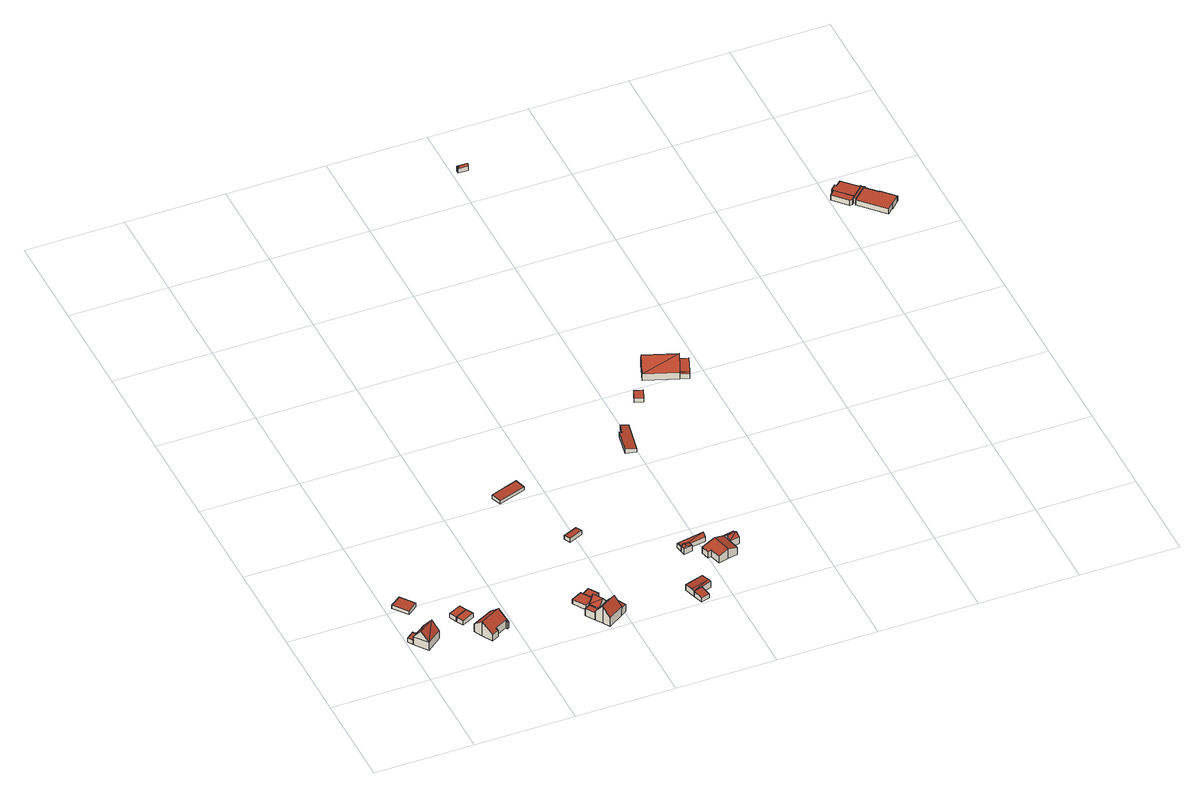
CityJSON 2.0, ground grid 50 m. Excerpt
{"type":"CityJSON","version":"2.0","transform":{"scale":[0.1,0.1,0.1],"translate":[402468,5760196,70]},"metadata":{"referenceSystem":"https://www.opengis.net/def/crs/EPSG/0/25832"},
"CityObjects":{
"building1":{"type":"Building","attributes":{"Gemeindeschluessel":"05515000","Geometrietyp2DReferenz":"3000","function":"31001_2460","roofType":"2100","measuredHeight":2.5},"geometry":[{"type":"Solid","lod":"2","boundaries":[[[[0,1,2,3]],[[4,5,1,0]],[[6,7,5,4]],[[3,2,7,6]],[[4,0,3,6]],[[1,5,7,2]]]],"semantics":{"surfaces":[{"type":"WallSurface"},{"type":"RoofSurface"},{"type":"GroundSurface"}],"values":[[0,0,0,0,1,2]]}}]},
"building2":{"type":"Building","attributes":{"Gemeindeschluessel":"05515000","Geometrietyp2DReferenz":"3000","function":"31001_1000","roofType":"3100","measuredHeight":9.42},"address":[{"country":"Germany","locality":"Münster","thoroughfareNumber":"250a","thoroughfareName":"Wasserweg"}],"geometry":[{"type":"Solid","lod":"2","boundaries":[[[[8,9,10,11]],[[12,13,9,8]],[[14,15,13,12]],[[16,17,15,14]],[[11,10,17,16]],[[18,19,8]],[[8,11,16,18]],[[14,12,19]],[[19,18,14]],[[18,16,14]],[[19,12,8]],[[9,13,15,17,10]]]],"semantics":{"surfaces":[{"type":"WallSurface"},{"type":"RoofSurface"},{"type":"GroundSurface"}],"values":[[0,0,0,0,0,1,1,1,1,0,0,2]]}}]},
"building3":{"type":"Building","attributes":{"Gemeindeschluessel":"05515000","Geometrietyp2DReferenz":"3000","function":"31001_1310","roofType":"2100","measuredHeight":2.57},"geometry":[{"type":"Solid","lod":"2","boundaries":[[[[20,21,22,23]],[[24,25,21,20]],[[26,27,25,24]],[[23,22,27,26]],[[24,20,23,26]],[[21,25,27,22]]]],"semantics":{"surfaces":[{"type":"WallSurface"},{"type":"RoofSurface"},{"type":"GroundSurface"}],"values":[[0,0,0,0,1,2]]}}]},
"building4":{"type":"Building","attributes":{"Gemeindeschluessel":"05515000","Geometrietyp2DReferenz":"3000","function":"51009_1611","roofType":"1000","measuredHeight":2.51},"geometry":[{"type":"Solid","lod":"2","boundaries":[[[[28,29,30,31]],[[32,33,29,28]],[[34,35,33,32]],[[31,30,35,34]],[[32,28,31,34]],[[29,33,35,30]]]],"semantics":{"surfaces":[{"type":"WallSurface"},{"type":"RoofSurface"},{"type":"GroundSurface"}],"values":[[0,0,0,0,1,2]]}}]},
"building5":{"type":"Building","attributes":{"Gemeindeschluessel":"05515000","Geometrietyp2DReferenz":"3000","function":"31001_2460","roofType":"1000","measuredHeight":2.52},"geometry":[{"type":"Solid","lod":"2","boundaries":[[[[34,35,30,31]],[[36,37,35,34]],[[38,39,37,36]],[[31,30,39,38]],[[36,34,31,38]],[[35,37,39,30]]]],"semantics":{"surfaces":[{"type":"WallSurface"},{"type":"RoofSurface"},{"type":"GroundSurface"}],"values":[[0,0,0,0,1,2]]}}]},
"building6":{"type":"Building","attributes":{"Gemeindeschluessel":"05515000","Geometrietyp2DReferenz":"3000","function":"31001_1000","roofType":"3100","measuredHeight":8.46},"address":[{"country":"Germany","locality":"Münster","thoroughfareNumber":"246a","thoroughfareName":"Wasserweg"}],"geometry":[{"type":"Solid","lod":"2","boundaries":[[[[40,41,42,43]],[[44,45,41,40]],[[46,47,45,44]],[[48,49,47,46]],[[50,51,49,48]],[[52,53,51,50]],[[54,55,53,52]],[[56,57,55,54]],[[58,59,57,56]],[[43,42,59,58]],[[52,50,48,54]],[[46,44,40,43,58,56,54,48]],[[41,45,47,49,51,53,55,57,59,42]]]],"semantics":{"surfaces":[{"type":"WallSurface"},{"type":"RoofSurface"},{"type":"GroundSurface"}],"values":[[0,0,0,0,0,0,0,0,0,0,1,1,2]]}}]},
"building7":{"type":"Building","attributes":{"Gemeindeschluessel":"05515000","Geometrietyp2DReferenz":"3000","function":"31001_2460","roofType":"1000","measuredHeight":2.64},"geometry":[{"type":"Solid","lod":"2","boundaries":[[[[60,61,62,63]],[[64,65,61,60]],[[66,67,65,64]],[[63,62,67,66]],[[64,60,63,66]],[[61,65,67,62]]]],"semantics":{"surfaces":[{"type":"WallSurface"},{"type":"RoofSurface"},{"type":"GroundSurface"}],"values":[[0,0,0,0,1,2]]}}]},
"building8":{"type":"Building","attributes":{"Gemeindeschluessel":"05515000","Geometrietyp2DReferenz":"3000","function":"31001_1000"},"address":[{"country":"Germany","locality":"Münster","thoroughfareNumber":"240","thoroughfareName":"Wasserweg"}],"children":["building8-1","building8-2","building8-3","building8-4"]},
"building8-1":{"type":"BuildingPart","attributes":{"roofType":"3100","measuredHeight":8.32},"parents":["building8"],"geometry":[{"type":"Solid","lod":"2","boundaries":[[[[68,69,70,71,72]],[[73,74,69,68]],[[75,72,76]],[[72,77,78,76]],[[68,75,73]],[[76,79,73,75]],[[75,68,72]],[[69,74,80,70]],[[74,73,77,81,80]],[[81,77,72,71]],[[70,80,81,71]],[[76,78,79]],[[79,78,77,73]]]],"semantics":{"surfaces":[{"type":"WallSurface"},{"type":"RoofSurface"},{"type":"GroundSurface"},{"type":"ClosureSurface"}],"values":[[0,0,1,1,1,1,0,2,3,0,3,0,3]]}}]},
"building8-2":{"type":"BuildingPart","attributes":{"roofType":"2100","measuredHeight":4.7},"parents":["building8"],"geometry":[{"type":"Solid","lod":"2","boundaries":[[[[82,83,84,85]],[[86,87,88,89]],[[85,84,87,86]],[[89,90,82,85,86]],[[83,91,88,87,84]],[[91,90,89,88]],[[83,82,90,91]]]],"semantics":{"surfaces":[{"type":"WallSurface"},{"type":"RoofSurface"},{"type":"GroundSurface"},{"type":"ClosureSurface"}],"values":[[0,0,0,1,2,3,3]]}}]},
"building8-3":{"type":"BuildingPart","attributes":{"roofType":"3100","measuredHeight":9.9},"parents":["building8"],"geometry":[{"type":"Solid","lod":"2","boundaries":[[[[92,93,94,95,96]],[[97,88,98,99]],[[89,88,97]],[[100,101,83,82,102]],[[96,95,101,100]],[[97,99,79,78,92,96,103]],[[100,102,103,96]],[[94,80,74,98,88,91,83,101,95]],[[98,74,73,79,99]],[[77,81,93,92,78]],[[74,80,81,77,73]],[[73,77,78,79]],[[80,94,93,81]],[[89,97,103,90]],[[88,89,90,91]],[[82,90,103,102]],[[90,82,83,91]]]],"semantics":{"surfaces":[{"type":"WallSurface"},{"type":"RoofSurface"},{"type":"GroundSurface"},{"type":"ClosureSurface"}],"values":[[0,0,0,0,0,1,1,2,0,0,3,3,3,0,3,0,3]]}}]},
"building8-4":{"type":"BuildingPart","attributes":{"roofType":"1000","measuredHeight":3.93},"parents":["building8"],"geometry":[{"type":"Solid","lod":"2","boundaries":[[[[104,105,94,93]],[[71,70,105,104]],[[93,81,71,104]],[[80,94,105,70]],[[70,71,81,80]],[[80,81,93,94]]]],"semantics":{"surfaces":[{"type":"WallSurface"},{"type":"RoofSurface"},{"type":"GroundSurface"},{"type":"ClosureSurface"}],"values":[[0,0,1,2,3,3]]}}]},
"building9":{"type":"Building","attributes":{"Gemeindeschluessel":"05515000","Geometrietyp2DReferenz":"3000","function":"51009_1610","roofType":"1000","measuredHeight":2.88},"geometry":[{"type":"Solid","lod":"2","boundaries":[[[[106,107,108,109]],[[110,111,107,106]],[[112,113,111,110]],[[109,108,113,112]],[[110,106,109,112]],[[107,111,113,108]]]],"semantics":{"surfaces":[{"type":"WallSurface"},{"type":"RoofSurface"},{"type":"GroundSurface"}],"values":[[0,0,0,0,1,2]]}}]},
"building10":{"type":"Building","attributes":{"Gemeindeschluessel":"05515000","Geometrietyp2DReferenz":"3000","function":"31001_2700","roofType":"2100","measuredHeight":2.13},"geometry":[{"type":"Solid","lod":"2","boundaries":[[[[114,115,116,117]],[[118,119,115,114]],[[120,121,119,118]],[[117,116,121,120]],[[118,114,117,120]],[[115,119,121,116]]]],"semantics":{"surfaces":[{"type":"WallSurface"},{"type":"RoofSurface"},{"type":"GroundSurface"}],"values":[[0,0,0,0,1,2]]}}]},
"building11":{"type":"Building","attributes":{"Gemeindeschluessel":"05515000","Geometrietyp2DReferenz":"3000","function":"31001_1310","roofType":"2100","measuredHeight":2.4},"geometry":[{"type":"Solid","lod":"2","boundaries":[[[[122,123,124,125]],[[126,127,123,122]],[[128,129,127,126]],[[125,124,129,128]],[[126,122,125,128]],[[123,127,129,124]]]],"semantics":{"surfaces":[{"type":"WallSurface"},{"type":"RoofSurface"},{"type":"GroundSurface"}],"values":[[0,0,0,0,1,2]]}}]},
"building12":{"type":"Building","attributes":{"Gemeindeschluessel":"05515000","Geometrietyp2DReferenz":"3000","function":"31001_1000","roofType":"2100","measuredHeight":3.41},"geometry":[{"type":"Solid","lod":"2","boundaries":[[[[130,131,132,133]],[[134,135,131,130]],[[136,137,135,134]],[[133,132,137,136]],[[134,130,133,136]],[[131,135,137,132]]]],"semantics":{"surfaces":[{"type":"WallSurface"},{"type":"RoofSurface"},{"type":"GroundSurface"}],"values":[[0,0,0,0,1,2]]}}]},
"building13":{"type":"Building","attributes":{"Gemeindeschluessel":"05515000","Geometrietyp2DReferenz":"3000","function":"31001_1000","roofType":"3100","measuredHeight":3.91},"geometry":[{"type":"Solid","lod":"2","boundaries":[[[[138,139,140,141]],[[142,143,139,138]],[[144,145,143,142]],[[146,147,145,144]],[[141,140,147,146]],[[148,149,141,146]],[[144,142,138,149]],[[144,149,148]],[[148,146,144]],[[149,138,141]],[[139,143,145,147,140]]]],"semantics":{"surfaces":[{"type":"WallSurface"},{"type":"RoofSurface"},{"type":"GroundSurface"}],"values":[[0,0,0,0,0,1,1,1,0,0,2]]}}]},
"building14":{"type":"Building","attributes":{"Gemeindeschluessel":"05515000","Geometrietyp2DReferenz":"3000","function":"31001_2460"},"children":["building14-1","building14-2"]},
"building14-1":{"type":"BuildingPart","attributes":{"roofType":"3100","measuredHeight":4.17},"parents":["building14"],"geometry":[{"type":"Solid","lod":"2","boundaries":[[[[150,151,152,153,154]],[[155,156,151,150]],[[157,158,159,156,155]],[[150,160,155]],[[157,161,154]],[[154,161,160,150]],[[155,160,161,157]],[[151,156,159,152]],[[158,157,154,153]],[[152,159,158,153]]]],"semantics":{"surfaces":[{"type":"WallSurface"},{"type":"RoofSurface"},{"type":"GroundSurface"},{"type":"ClosureSurface"}],"values":[[0,0,0,0,0,1,1,2,0,3]]}}]},
"building14-2":{"type":"BuildingPart","attributes":{"roofType":"3100","measuredHeight":4.36},"parents":["building14"],"geometry":[{"type":"Solid","lod":"2","boundaries":[[[[162,163,164,165]],[[153,152,163,162]],[[166,167,159,158]],[[165,164,167,166]],[[168,169,165]],[[165,166,168]],[[169,168,158]],[[158,153,162,169]],[[168,166,158]],[[169,162,165]],[[163,152,159,167,164]],[[152,153,158,159]]]],"semantics":{"surfaces":[{"type":"WallSurface"},{"type":"RoofSurface"},{"type":"GroundSurface"},{"type":"ClosureSurface"}],"values":[[0,0,0,0,1,1,1,1,0,0,2,3]]}}]},
"building15":{"type":"Building","attributes":{"name":"Alte Wallburg","Gemeindeschluessel":"05515000","Geometrietyp2DReferenz":"3000","function":"31001_1000"},"address":[{"country":"Germany","locality":"Münster","thoroughfareNumber":"230","thoroughfareName":"Wasserweg"}],"children":["building15-1","building15-2"]},
"building15-1":{"type":"BuildingPart","attributes":{"roofType":"3100","measuredHeight":5.61},"parents":["building15"],"geometry":[{"type":"Solid","lod":"2","boundaries":[[[[170,171,172,173]],[[174,175,171,170]],[[176,177,175,174]],[[170,178,174]],[[176,179,173]],[[179,178,170]],[[170,173,179]],[[176,174,178]],[[178,179,176]],[[171,175,177,172]],[[172,177,176,173]]]],"semantics":{"surfaces":[{"type":"WallSurface"},{"type":"RoofSurface"},{"type":"GroundSurface"},{"type":"ClosureSurface"}],"values":[[0,0,0,0,0,1,1,1,1,2,3]]}}]},
"building15-2":{"type":"BuildingPart","attributes":{"roofType":"3100","measuredHeight":5.64},"parents":["building15"],"geometry":[{"type":"Solid","lod":"2","boundaries":[[[[180,181,182,183]],[[184,185,181,180]],[[186,187,185,184]],[[188,189,187,186]],[[190,191,189,188]],[[192,193,191,190]],[[173,172,193,192]],[[183,182,177,176]],[[190,188,186,184,180,192]],[[183,176,173,192,180]],[[181,185,187,189,191,193,172,177,182]],[[172,173,176,177]]]],"semantics":{"surfaces":[{"type":"WallSurface"},{"type":"RoofSurface"},{"type":"GroundSurface"},{"type":"ClosureSurface"}],"values":[[0,0,0,0,0,0,0,0,1,1,2,3]]}}]},
"building16":{"type":"Building","attributes":{"Gemeindeschluessel":"05515000","Geometrietyp2DReferenz":"3000","function":"31001_2700","roofType":"2100","measuredHeight":2.77},"geometry":[{"type":"Solid","lod":"2","boundaries":[[[[194,195,196,197]],[[198,199,195,194]],[[200,201,199,198]],[[202,203,201,200]],[[204,205,203,202]],[[197,196,205,204]],[[202,200,198,194,197,204]],[[195,199,201,203,205,196]]]],"semantics":{"surfaces":[{"type":"WallSurface"},{"type":"RoofSurface"},{"type":"GroundSurface"}],"values":[[0,0,0,0,0,0,1,2]]}}]},
"building17":{"type":"Building","attributes":{"Gemeindeschluessel":"05515000","Geometrietyp2DReferenz":"3000","function":"31001_2460","roofType":"1000","measuredHeight":2.54},"geometry":[{"type":"Solid","lod":"2","boundaries":[[[[206,207,208,209]],[[210,211,207,206]],[[212,213,211,210]],[[209,208,213,212]],[[210,206,209,212]],[[207,211,213,208]]]],"semantics":{"surfaces":[{"type":"WallSurface"},{"type":"RoofSurface"},{"type":"GroundSurface"}],"values":[[0,0,0,0,1,2]]}}]},
"building18":{"type":"Building","attributes":{"Gemeindeschluessel":"05515000","Geometrietyp2DReferenz":"3000","function":"31001_1000"},"address":[{"country":"Germany","locality":"Münster","thoroughfareNumber":"351","thoroughfareName":"Steinfurter Straße"}],"children":["building18-1","building18-2"]},
"building18-1":{"type":"BuildingPart","attributes":{"roofType":"1000","measuredHeight":2.85},"parents":["building18"],"geometry":[{"type":"Solid","lod":"2","boundaries":[[[[214,215,216,217]],[[218,219,215,214]],[[220,221,219,218]],[[222,223,221,220]],[[220,218,214,217,222]],[[215,219,221,223,216]],[[223,222,217,216]]]],"semantics":{"surfaces":[{"type":"WallSurface"},{"type":"RoofSurface"},{"type":"GroundSurface"},{"type":"ClosureSurface"}],"values":[[0,0,0,0,1,2,3]]}}]},
"building18-2":{"type":"BuildingPart","attributes":{"roofType":"3100","measuredHeight":10.35},"parents":["building18"],"geometry":[{"type":"Solid","lod":"2","boundaries":[[[[224,217,216,225,226]],[[227,228,223,222,229]],[[230,231,228,227]],[[232,233,231,230]],[[234,235,233,232]],[[226,225,235,234]],[[236,237,226,238]],[[234,238,226]],[[232,236,238]],[[232,230,239,240,236]],[[237,236,240,229,224]],[[240,239,227,229]],[[239,230,227]],[[237,224,226]],[[238,234,232]],[[216,223,228,231,233,235,225]],[[217,224,229,222]],[[223,216,217,222]]]],"semantics":{"surfaces":[{"type":"WallSurface"},{"type":"RoofSurface"},{"type":"GroundSurface"},{"type":"ClosureSurface"}],"values":[[0,0,0,0,0,0,1,1,1,1,0,0,0,0,0,2,0,3]]}}]},
"building19":{"type":"Building","attributes":{"Gemeindeschluessel":"05515000","Geometrietyp2DReferenz":"3000","function":"51009_1610","roofType":"1000","measuredHeight":2.86},"geometry":[{"type":"Solid","lod":"2","boundaries":[[[[222,223,228,241]],[[220,221,223,222]],[[242,243,221,220]],[[241,228,243,242]],[[220,222,241,242]],[[223,221,243,228]]]],"semantics":{"surfaces":[{"type":"WallSurface"},{"type":"RoofSurface"},{"type":"GroundSurface"}],"values":[[0,0,0,0,1,2]]}}]},
"building20":{"type":"Building","attributes":{"Gemeindeschluessel":"05515000","Geometrietyp2DReferenz":"3000","function":"51009_1610","roofType":"5000","measuredHeight":3.54},"geometry":[{"type":"Solid","lod":"2","boundaries":[[[[244,245,246,247]],[[248,249,245,244]],[[250,251,249,248]],[[252,253,251,250]],[[254,255,253,252]],[[247,246,255,254]],[[256,254,252,257]],[[257,252,250,258]],[[258,250,248,259]],[[248,244,259]],[[257,258,259,244,247,256]],[[247,254,256]],[[245,249,251,253,255,246]]]],"semantics":{"surfaces":[{"type":"WallSurface"},{"type":"RoofSurface"},{"type":"GroundSurface"}],"values":[[0,0,0,0,0,0,1,1,1,1,1,0,2]]}}]},
"building21":{"type":"Building","attributes":{"Gemeindeschluessel":"05515000","Geometrietyp2DReferenz":"3000","function":"31001_1310"},"address":[{"country":"Germany","locality":"Münster","thoroughfareNumber":"345","thoroughfareName":"Steinfurter Straße"}],"children":["building21-1","building21-2","building21-3","building21-4"]},
"building21-1":{"type":"BuildingPart","attributes":{"roofType":"1000","measuredHeight":3.04},"parents":["building21"],"geometry":[{"type":"MultiSurface","lod":"2","boundaries":[[[260,261,262,263]],[[264,265,266,267]],[[260,263,264,267]],[[268,262,261,266,265]],[[262,268,269,263]],[[265,264,269,268]],[[261,260,267,266]]],"semantics":{"surfaces":[{"type":"WallSurface"},{"type":"RoofSurface"},{"type":"GroundSurface"},{"type":"ClosureSurface"}],"values":[0,0,1,2,3,3,3]}}]},
"building21-2":{"type":"BuildingPart","attributes":{"roofType":"1000","measuredHeight":3.04},"parents":["building21"],"geometry":[{"type":"Solid","lod":"2","boundaries":[[[[270,271,272,273]],[[274,275,271,270]],[[276,277,275,274]],[[278,279,277,276]],[[280,281,279,278]],[[282,283,281,280]],[[263,262,283,282]],[[282,280,278,276,274,270,273,269,263]],[[272,271,275,277,279,281,283,262,268]],[[273,272,268,269]],[[269,268,262,263]]]],"semantics":{"surfaces":[{"type":"WallSurface"},{"type":"RoofSurface"},{"type":"GroundSurface"},{"type":"ClosureSurface"}],"values":[[0,0,0,0,0,0,0,1,2,3,3]]}}]},
"building21-3":{"type":"BuildingPart","attributes":{"roofType":"1000","measuredHeight":3.04},"parents":["building21"],"geometry":[{"type":"Solid","lod":"2","boundaries":[[[[273,272,284,285]],[[286,287,265,264]],[[288,289,287,286]],[[285,284,289,288]],[[286,264,269,273,285,288]],[[272,268,265,287,289,284]],[[269,268,272,273]],[[264,265,268,269]]]],"semantics":{"surfaces":[{"type":"WallSurface"},{"type":"RoofSurface"},{"type":"GroundSurface"},{"type":"ClosureSurface"}],"values":[[0,0,0,0,1,2,3,3]]}}]},
"building21-4":{"type":"BuildingPart","attributes":{"roofType":"1000","measuredHeight":3.08},"parents":["building21"],"geometry":[{"type":"Solid","lod":"2","boundaries":[[[[290,267,266,291,292]],[[293,294,261,260,295]],[[296,297,294,293]],[[298,299,297,296]],[[300,301,299,298]],[[302,303,301,300]],[[304,305,303,302]],[[306,307,305,304]],[[308,309,307,306]],[[310,311,309,308]],[[292,291,311,310]],[[308,306,304,302,300,298,296,293,295,290,292,310]],[[266,261,294,297,299,301,303,305,307,309,311,291]],[[267,290,295,260]],[[261,266,267,260]]]],"semantics":{"surfaces":[{"type":"WallSurface"},{"type":"RoofSurface"},{"type":"GroundSurface"},{"type":"ClosureSurface"}],"values":[[0,0,0,0,0,0,0,0,0,0,0,1,2,0,3]]}}]}
},
"vertices":[
[22,248,40],[22,248,18],[59,275,18],[59,275,43],[4,274,40],[4,274,18],[41,301,43],[41,301,18],
[99,304,63],[99,304,17],[59,275,17],[59,275,63],[147,238,63],[147,238,17],[71,182,63],[71,182,17],[22,248,63],[22,248,17],[47,215,111],[123,271,111],
[88,448,37],[88,448,17],[135,484,17],[135,484,43],[33,519,37],[33,519,17],[84,551,43],[84,551,17],
[249,358,40],[249,358,15],[267,321,15],[267,321,40],[312,389,40],[312,389,15],[330,353,40],[330,353,15],
[348,317,40],[348,317,15],[285,285,40],[285,285,15],
[392,156,61],[392,156,16],[454,188,16],[454,188,61],[398,146,52],[398,146,16],[362,127,52],[362,127,16],[334,179,100],[334,179,16],[312,222,61],[312,222,16],[417,277,61],[417,277,16],[439,235,100],[439,235,16],[467,182,52],[467,182,16],[459,178,52],[459,178,16],
[857,257,37],[857,257,11],[803,230,11],[803,230,37],[895,197,37],[895,197,11],[844,164,37],[844,164,11],
[903,184,53],[903,184,8],[853,151,8],[853,151,48],[853,151,53],[933,137,53],[933,137,8],[878,168,92],[908,120,92],[882,104,53],[885,106,57],[930,135,57],[882,104,8],[882,104,48],
[978,68,50],[978,68,8],[1005,86,8],[1005,86,50],[974,136,55],[974,136,8],[946,118,8],[946,118,55],[956,103,54],[956,103,8],
[855,87,57],[855,87,48],[855,87,8],[877,52,8],[877,52,107],[946,118,85],[934,137,8],[934,137,57],[899,18,57],[899,18,8],[978,68,57],[956,103,107],
[825,134,48],[825,134,8],
[928,220,40],[928,220,11],[898,267,11],[898,267,40],[894,198,40],[894,198,11],[864,245,40],[864,245,11],
[917,1045,32],[917,1045,14],[900,1099,14],[900,1099,35],[778,998,32],[778,998,14],[760,1051,35],[760,1051,14],
[1034,657,37],[1034,657,12],[1020,690,12],[1020,690,33],[963,627,37],[963,627,12],[949,659,33],[949,659,12],
[1388,14,40],[1388,14,16],[1373,63,16],[1373,63,50],[1346,1,40],[1346,1,16],[1330,50,50],[1330,50,16],
[1424,80,49],[1424,80,15],[1406,136,15],[1406,136,49],[1373,63,49],[1373,63,15],[1330,50,49],[1330,50,15],[1313,107,49],[1313,107,15],[1326,65,54],[1419,94,54],
[1448,346,49],[1448,346,16],[1444,370,16],[1444,370,42],[1444,370,49],[1404,338,49],[1404,338,16],[1400,363,49],[1400,363,42],[1400,363,16],[1417,340,58],[1413,365,58],
[1530,385,42],[1530,385,16],[1525,418,16],[1525,418,42],[1394,396,42],[1394,396,16],[1397,379,60],[1527,402,60],
[1656,360,54],[1656,360,13],[1605,348,13],[1605,348,54],[1667,312,54],[1667,312,13],[1616,300,54],[1616,300,13],[1661,336,69],[1611,324,69],
[1578,235,70],[1578,235,13],[1629,247,13],[1629,247,54],[1527,223,54],[1527,223,13],[1514,279,54],[1514,279,13],[1496,275,48],[1496,275,13],[1486,320,48],[1486,320,13],[1554,336,70],[1554,336,13],
[1466,1222,37],[1466,1222,10],[1443,1102,10],[1443,1102,37],[1479,1218,35],[1479,1218,10],[1489,1268,35],[1489,1268,10],[1528,1260,29],[1528,1260,10],[1495,1091,29],[1495,1091,10],
[1639,1458,44],[1639,1458,19],[1619,1406,19],[1619,1406,44],[1680,1443,44],[1680,1443,19],[1660,1391,44],[1660,1391,19],
[1956,1558,52],[1956,1558,23],[1912,1574,23],[1912,1574,52],[1923,1469,52],[1923,1469,23],[1922,1470,52],[1922,1470,23],[1879,1485,52],[1879,1485,23],
[1912,1574,63],[1912,1576,23],[1912,1576,63],[1873,1470,63],[1873,1470,23],[1879,1485,63],[1873,1469,63],[1873,1469,23],[1711,1529,63],[1711,1529,23],[1750,1635,63],[1750,1635,23],[1893,1522,127],[1912,1574,66],[1731,1582,127],[1873,1470,65],[1879,1485,83],
[1873,1470,52],[1916,1454,52],[1916,1454,23],
[1516,3184,62],[1516,3184,36],[1567,3184,36],[1567,3184,62],[1516,3201,62],[1516,3201,36],[1520,3201,62],[1520,3201,36],[1520,3203,62],[1520,3203,36],[1567,3203,62],[1567,3203,36],[1567,3193,71],[1530,3193,71],[1529,3192,70],[1525,3192,70],
[3169,2349,47],[3169,2349,17],[3159,2360,17],[3159,2360,47],[3093,2298,47],[3093,2298,17],[3103,2287,17],[3103,2287,47],[3103,2307,17],[3103,2307,47],
[3025,2390,47],[3025,2390,17],[3032,2382,17],[3032,2382,47],[3050,2414,47],[3050,2414,17],[3057,2406,47],[3057,2406,17],[3084,2431,47],[3084,2431,17],[3153,2359,47],[3153,2359,17],[3156,2363,47],[3156,2363,17],
[3006,2357,17],[3006,2357,47],[3085,2290,47],[3085,2290,17],[3070,2289,47],[3070,2289,17],
[3103,2287,48],[3096,2279,17],[3096,2279,48],[3172,2347,48],[3172,2347,17],[3169,2349,48],[3167,2342,48],[3167,2342,17],[3219,2290,48],[3219,2290,17],[3222,2293,48],[3222,2293,17],[3282,2229,48],[3282,2229,17],[3280,2226,48],[3280,2226,17],[3240,2188,48],[3240,2188,17],[3238,2190,48],[3238,2190,17],[3208,2161,48],[3208,2161,17]
]}
